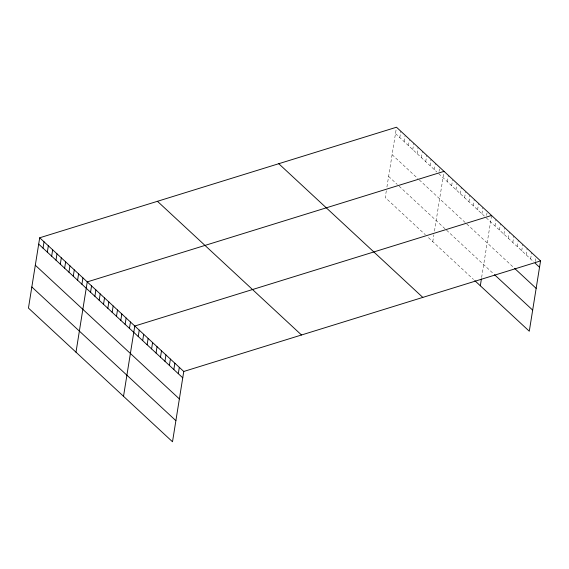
<?xml version="1.0" encoding="UTF-8"?>
<svg xmlns="http://www.w3.org/2000/svg" width="569" height="569" viewBox="0 0 569 569"><rect width="100%" height="100%" fill="white"/><g stroke="black" fill="none" stroke-linecap="round" stroke-linejoin="round"><path stroke-width="0.43" stroke-dasharray="2.85 2.13" d="M386.323 190.743L385.234 197.528L425.363 234.769M386.927 186.973L396.373 128.025M399.801 137.584L400.818 131.24M404.125 141.596L405.014 136.048M408.442 145.607L409.331 140.059M412.767 149.619L413.784 143.274M417.091 153.63L418.101 147.286M421.409 157.641L422.426 151.297M425.733 161.653L426.75 155.309M430.05 165.664L431.067 159.313M434.375 169.669L435.392 163.324M439.076 171.305L439.46 168.922M432.774 241.64L433.863 234.862M434.467 231.092L444.033 171.347M447.341 181.703L448.358 175.359M451.658 185.714L452.547 180.16M455.982 189.726L456.871 184.171M460.307 193.737L461.324 187.393M464.624 197.749L465.513 192.194M468.948 201.76L469.966 195.409M473.266 205.765L474.283 199.42M477.59 209.776L478.607 203.432M481.915 213.788L482.932 207.443M486.616 215.423L486.993 213.041M481.637 277.473L491.573 215.466M495.009 225.943L496.026 219.598M499.461 230.075L500.478 223.731M503.914 234.208L504.931 227.863M508.366 238.34L509.383 231.996M512.818 242.472L513.835 236.128M517.271 246.605L518.288 240.26M521.723 250.737L522.74 244.393M526.176 254.869L527.193 248.525M530.628 259.002L531.645 252.657M535.337 261.548L535.842 258.376M395.483 133.573L436.843 171.966M438.699 173.68L484.383 216.078M486.232 217.799L533.807 261.953M392.098 154.676L418.03 178.744M419.268 179.889L465.57 222.863M466.8 224.008L513.892 267.707M388.62 176.418L397.262 184.441M399.111 186.163L493.871 274.102M428.45 237.636L473.522 279.457"/><path stroke-width="0.85" d="M39.709 237.785L28.45 308.078L172.507 441.772L183.766 371.472L39.709 237.785L396.493 127.228L540.55 260.922L529.291 331.215L474.759 280.602M43.016 248.141L44.033 241.797M47.334 252.152L48.351 245.808M51.658 256.164L52.675 249.819M55.982 260.175L56.992 253.831M60.3 264.187L61.317 257.835M64.624 268.191L65.641 261.847M68.941 272.202L69.959 265.858M73.266 276.214L74.283 269.87M77.59 280.225L78.607 273.881M81.908 284.237L82.925 277.892M75.99 352.197L87.249 281.904L444.033 171.347M90.549 292.26L91.566 285.915M94.874 296.271L95.891 289.927M99.198 300.283L100.215 293.938M103.515 304.287L104.532 297.943M107.84 308.298L108.857 301.954M112.157 312.31L113.174 305.966M116.481 316.321L117.499 309.977M120.806 320.333L121.823 313.988M125.123 324.344L126.14 318M129.448 328.356L130.465 322.011M123.523 396.316L134.782 326.023L491.573 215.466M138.224 336.499L139.234 330.155M142.677 340.632L143.687 334.288M147.129 344.764L148.139 338.42M151.582 348.897L152.592 342.552M156.034 353.029L157.051 346.685M160.486 357.161L161.504 350.817M164.939 361.294L165.956 354.942M169.391 365.426L170.408 359.075M173.844 369.558L174.861 363.207M178.296 373.691L179.313 367.339M480.314 285.759L481.402 278.974M183.766 371.472L540.55 260.922M535.08 263.134L539.533 267.266M514.525 268.298L536.154 288.369M494.504 274.692L532.669 310.112M278.76 163.716L422.81 297.402M157.449 201.305L301.506 334.992M38.692 244.129L182.749 377.816M35.314 265.232L179.363 398.926M31.828 286.975L175.885 420.669"/></g></svg>
